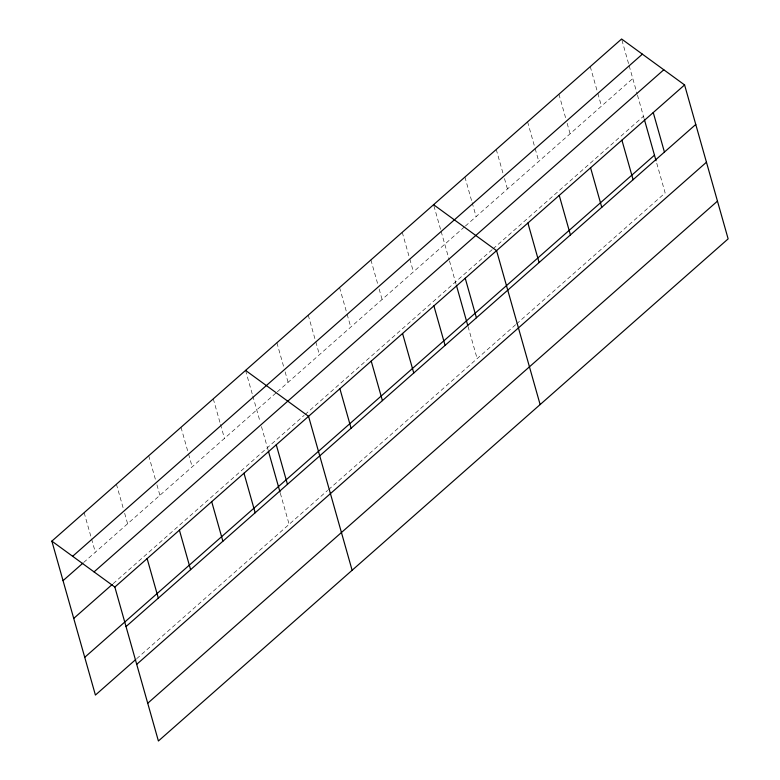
<?xml version="1.0" encoding="UTF-8"?>
<svg xmlns="http://www.w3.org/2000/svg" width="780" height="780" viewBox="0 0 780 780"><rect width="100%" height="100%" fill="white"/><g stroke="black" fill="none" stroke-linecap="round" stroke-linejoin="round"><path stroke-width="0.58" stroke-dasharray="3.9 2.92" d="M83.665 562.477L276.452 392.574M277.349 391.784L464.461 226.873M465.358 226.083L632.785 78.526M113.188 583.635L304.142 415.34M305.038 414.55L492.16 249.639M493.058 248.849L643.461 116.288M136.675 658.71L327.629 490.415M328.526 489.625L515.639 324.714M516.535 323.924L665.155 192.943L656.36 161.85M621.923 40.16L628.836 64.574M629.158 65.744L637.182 94.078M637.494 95.189L644.114 118.579M590.255 66.612L597.5 92.196M597.821 93.356L601.448 106.148M558.919 94.234L565.832 118.648M567.148 123.298L570.112 133.76M527.592 121.846L534.826 147.43M535.158 148.59L538.775 161.382M496.255 149.468L503.158 173.881M504.475 178.532L507.439 188.994M464.919 177.079L471.822 201.503M472.154 202.663L476.102 216.616M433.914 205.861L440.817 230.275M441.148 231.445L449.163 259.779M449.485 260.89L456.095 284.281M468.029 326.44L477.145 358.644M402.246 232.313L409.481 257.897M409.812 259.058L413.429 271.849M370.909 259.935L377.822 284.349M379.139 289L382.093 299.462M339.573 287.547L346.808 313.131M347.139 314.291L350.756 327.083M308.236 315.169L315.481 340.743M315.802 341.913L319.42 354.695M276.9 342.781L283.813 367.204M285.129 371.855L288.093 382.317M245.564 370.402L252.476 394.816M252.808 395.977L260.208 422.146M261.466 426.592L268.086 449.982M280.332 493.252L289.127 524.345M213.281 398.853L220.194 423.267M220.516 424.437L224.464 438.389M180.999 427.313L188.233 452.887M188.565 454.048L192.182 466.84M148.707 455.764L155.62 480.178M156.936 484.828L159.9 495.29M116.425 484.214L123.337 508.628M124.654 513.279L127.608 523.75M84.142 512.675L95.326 552.201"/><path stroke-width="1.17" d="M51.86 541.125L621.592 39L684.587 84.932L728.14 238.875L158.408 741L114.845 587.057L51.86 541.125L95.413 695.068L135.778 659.5M72.638 556.286L642.379 54.161M63.043 580.651L82.768 563.267M94.058 571.896L663.8 69.771M73.73 618.413L112.291 584.425M114.845 587.057L684.587 84.932M84.737 657.316L654.469 155.191M126.028 626.584L695.77 124.459M136.714 664.346L706.456 162.22M147.722 703.248L717.463 201.123M433.582 204.701L496.567 250.633L540.13 404.576M245.564 370.402L308.558 416.335L352.121 570.277M653.25 112.544L664.433 152.081M644.436 119.72L656.048 160.739M621.913 140.166L633.097 179.692M590.577 167.778L601.76 207.314M559.24 195.4L570.424 234.926M527.904 223.012L539.087 262.548M465.231 278.245L476.414 317.782M456.427 285.421L467.717 325.328M433.894 305.867L445.087 345.394M402.558 333.479L413.751 373.015M371.221 361.101L382.415 400.627M339.895 388.713L351.078 428.249M276.266 444.785L287.459 484.322M268.408 451.123L280.02 492.141M243.984 473.236L255.167 512.772M211.702 501.696L222.885 541.222M179.41 530.146L190.603 569.683M147.127 558.597L158.311 598.133"/></g></svg>
